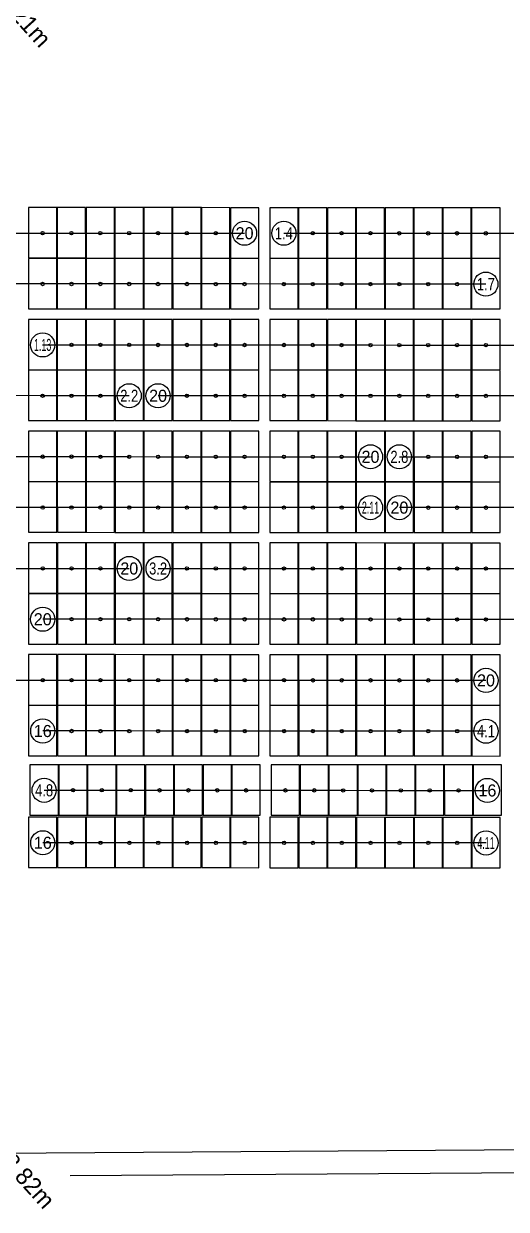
# Model space of a CAD drawing. Header units: millimetres. Extents: x 100467534408 to 100467536215, y 22466358354 to 22466358689.
# Drawn here: x 100467534515.3 to 100467534537.4, y 22466358524.7 to 22466358579 of the extents above; entities that cross this region are included whole.
import ezdxf
from ezdxf.enums import TextEntityAlignment as Align

# ---------------------------------------------------------------- set-up
doc = ezdxf.new("R2010")
doc.units = ezdxf.units.MM
doc.header["$LTSCALE"] = 25.4
doc.layers.get('Defpoints').update_dxf_attribs({"linetype": 'CONTINUOUS'})
for name, color, linetype, true_color in [('building', 7, 'CONTINUOUS', 0xffffff), ('component', 7, 'CONTINUOUS', 0xffffff), ('strings', 7, 'CONTINUOUS', 0xffffff)]:
    doc.layers.add(name, color=color, linetype=linetype, true_color=true_color)
doc.layers.add('Default', color=7, linetype='CONTINUOUS')
doc.dimstyles.get("Standard").update_dxf_attribs({"dimtxt": 63.5, "dimasz": 4.572, "dimexe": 4.572, "dimexo": 1.5875, "dimgap": 2.286, "dimtad": 0, "dimtih": 1, "dimtoh": 1, "dimdec": 4, "dimzin": 0, "dimdsep": 46, "dimtxsty": 'Standard', "dimcen": 2.286, "dimadec": 0, "dimazin": 0, "dimtfac": 1, "dimtdec": 4, "dimtofl": 0, "dimtmove": 0, "dimatfit": 3, "dimfxl": 25.4, "dimtolj": 1, "dimtzin": 0, "dimarcsym": 0})

# ---------------------------------------------------------------- blocks, each defined once
blk = doc.blocks.new('AUDIT_I_250328083542-61')
at = {"layer": 'Default', "transparency": 16777216}
for p, q in [((154.9, 2.82), (156.87, 1.08)), ((154.27, 0.04), (95.44, -66.23)), ((90.12, -72.22), (31.29, -138.49)), ((28.6, -139.45), (30.56, -141.19))]:
    blk.add_line(p, q, dxfattribs=at)
for points in [[(155.93, 1.91), (154.58, -0.23), (153.96, 0.32)], [(29.63, -140.36), (30.98, -138.21), (31.6, -138.77)]]:
    blk.add_solid(points, dxfattribs=at)
at = {"layer": 'Defpoints', "transparency": 16777216}
for p in [(154.44, 3.24), (28.13, -139.03)]:
    blk.add_point(p, dxfattribs=at)
at = {"layer": 'Default', "transparency": 16777216}
blk.add_text('98.82m', height=1.5, dxfattribs=at).set_placement((92.78, -69.22), align=Align.MIDDLE_CENTER)
blk = doc.blocks.new('AUDIT_I_250328083542-65')
at = {"layer": 'Default', "transparency": 16777216}
for p, q in [((78.59, 71.55), (80.58, 69.83)), ((78, 68.76), (19.75, 1.48)), ((14.51, -4.57), (-43.73, -71.86)), ((-46.41, -72.85), (-44.42, -74.57))]:
    blk.add_line(p, q, dxfattribs=at)
for points in [[(79.63, 70.65), (78.31, 68.49), (77.68, 69.03)], [(-45.37, -73.75), (-44.05, -71.58), (-43.42, -72.13)]]:
    blk.add_solid(points, dxfattribs=at)
at = {"layer": 'Defpoints', "transparency": 16777216}
for p in [(78.12, 71.96), (-46.88, -72.44)]:
    blk.add_point(p, dxfattribs=at)
at = {"layer": 'Default', "transparency": 16777216}
blk.add_text('99.21m', height=1.5, dxfattribs=at).set_placement((17.13, -1.55), align=Align.MIDDLE_CENTER)
blk = doc.blocks.new('component')
at = {"layer": 'component', "color": 253, "true_color": 0xa5a5a5}
for points in [[(54.0248, 17.1865), (55.7039, 19.0502), (52.397, 22.0257), (50.7177, 20.162)], [(52.3198, 15.2944), (53.999, 17.158), (50.6921, 20.1336), (49.0129, 18.2699)], [(57.3595, 14.1862), (59.0385, 16.0496), (55.7316, 19.0252), (54.0526, 17.1617)], [(50.6149, 13.4023), (52.2942, 15.2659), (48.9871, 18.2414), (47.308, 16.3778)], [(55.6546, 12.2939), (57.3337, 14.1575), (54.0268, 17.133), (52.3475, 15.2694)], [(48.91, 11.5101), (50.5891, 13.3736), (47.2822, 16.3491), (45.6032, 14.4857)], [(53.9497, 10.4017), (55.6288, 12.2654), (52.3219, 15.2409), (50.6426, 13.3772)], [(61.36, 10.5865), (63.0391, 12.4501), (59.7322, 15.4257), (58.0531, 13.562)], [(47.2052, 9.6178), (48.8842, 11.4815), (45.5774, 14.457), (43.8983, 12.5933)], [(45.5003, 7.7257), (47.1794, 9.5893), (43.8725, 12.5648), (42.1932, 10.7012)], [(52.2447, 8.5096), (53.9239, 10.373), (50.6168, 13.3488), (48.9378, 11.4851)], [(59.6551, 8.6944), (61.3342, 10.558), (58.0273, 13.5335), (56.3481, 11.6699)], [(57.9501, 6.8022), (59.6293, 8.6657), (56.3222, 11.6412), (54.6432, 9.7778)], [(64.6946, 7.586), (66.3737, 9.4496), (63.0668, 12.4251), (61.3877, 10.5615)], [(43.7953, 5.8336), (45.4745, 7.697), (42.1674, 10.6725), (40.4884, 8.8091)], [(50.5398, 6.6175), (52.2189, 8.4809), (48.912, 11.4564), (47.2329, 9.593)], [(62.9898, 5.6938), (64.6688, 7.5575), (61.3619, 10.533), (59.6829, 8.6693)], [(48.8349, 4.7251), (50.514, 6.5888), (47.2071, 9.5643), (45.5281, 7.7007)], [(56.2452, 4.9099), (57.9245, 6.7736), (54.6174, 9.7491), (52.9383, 7.8854)], [(42.0904, 3.9412), (43.7697, 5.8049), (40.4626, 8.7804), (38.7835, 6.9169)], [(61.2849, 3.8017), (62.964, 5.6653), (59.6571, 8.6409), (57.9778, 6.7772)], [(68.6952, 3.9865), (70.3742, 5.8501), (67.0673, 8.8256), (65.3883, 6.962)], [(47.1301, 2.833), (48.8091, 4.6967), (45.5022, 7.6722), (43.823, 5.8085)], [(54.5404, 3.0178), (56.2194, 4.8814), (52.9125, 7.8569), (51.2335, 5.9933)], [(59.5798, 1.9096), (61.2591, 3.773), (57.9522, 6.7485), (56.2729, 4.8851)], [(66.9903, 2.0943), (68.6694, 3.958), (65.3625, 6.9333), (63.6832, 5.0698)], [(39.767, 1.3626), (41.446, 3.2262), (38.1392, 6.2017), (36.4601, 4.3381)], [(45.425, 0.9409), (47.1043, 2.8043), (43.7974, 5.7799), (42.1181, 3.9164)], [(52.8355, 1.1256), (54.5146, 2.9893), (51.2077, 5.9648), (49.5284, 4.1012)], [(72.0298, 0.9859), (73.7091, 2.8496), (70.402, 5.8251), (68.7229, 3.9614)], [(38.0621, -0.5296), (39.7412, 1.3341), (36.4343, 4.3096), (34.755, 2.446)], [(57.875, 0.0172), (59.5542, 1.8809), (56.2471, 4.8564), (54.5681, 2.9928)], [(65.2854, 0.2022), (66.9645, 2.0656), (63.6576, 5.0412), (61.9784, 3.1775)], [(43.1016, -1.6378), (44.7809, 0.2257), (41.4738, 3.2012), (39.7947, 1.3377)], [(51.1306, -0.7665), (52.8097, 1.097), (49.5028, 4.0725), (47.8235, 2.209)], [(63.5804, -1.6901), (65.2596, 0.1735), (61.9526, 3.149), (60.2735, 1.2854)], [(70.3249, -0.9062), (72.004, 0.9574), (68.6971, 3.933), (67.018, 2.0693)], [(36.3571, -2.4217), (38.0363, -0.5582), (34.7294, 2.4173), (33.0502, 0.5538)], [(49.4256, -2.6588), (51.1048, -0.7952), (47.7977, 2.1804), (46.1187, 0.3167)], [(56.1701, -1.8749), (57.8492, -0.0112), (54.5423, 2.9643), (52.8632, 1.1006)], [(76.0303, -2.6136), (77.7094, -0.7499), (74.4025, 2.2256), (72.7234, 0.3619)], [(41.3967, -3.5301), (43.0758, -1.6665), (39.7689, 1.3091), (38.0899, -0.5546)], [(54.4653, -3.767), (56.1443, -1.9036), (52.8374, 1.0721), (51.1584, -0.7915)], [(61.8755, -3.5823), (63.5546, -1.7186), (60.2477, 1.2569), (58.5686, -0.6067)], [(68.6201, -2.7983), (70.2991, -0.9349), (66.9922, 2.0406), (65.3132, 0.1772)], [(34.6522, -4.314), (36.3315, -2.4504), (33.0244, 0.5252), (31.3453, -1.3383)], [(66.9152, -4.6905), (68.5943, -2.827), (65.2874, 0.1485), (63.6081, -1.715)], [(74.3255, -4.5057), (76.0045, -2.6423), (72.6976, 0.3333), (71.0186, -1.5302)], [(39.6919, -5.4222), (41.3709, -3.5586), (38.064, -0.5831), (36.385, -2.4467)], [(47.1022, -5.2375), (48.7812, -3.3738), (45.4743, -0.3983), (43.7953, -2.2619)], [(52.7604, -5.6592), (54.4394, -3.7957), (51.1326, -0.8202), (49.4533, -2.6836)], [(60.1707, -5.4744), (61.8497, -3.6109), (58.5428, -0.6354), (56.8638, -2.4989)], [(79.365, -5.6141), (81.0442, -3.7505), (77.7373, -0.775), (76.0581, -2.6386)], [(32.9473, -6.2061), (34.6264, -4.3425), (31.3195, -1.367), (29.6404, -3.2306)], [(65.2101, -6.5828), (66.8894, -4.7192), (63.5825, -1.7436), (61.9033, -3.6073)], [(72.6206, -6.398), (74.2997, -4.5344), (70.9928, -1.5589), (69.3135, -3.4225)], [(37.987, -7.3144), (39.6661, -5.4509), (36.3592, -2.4754), (34.6799, -4.3388)], [(45.3973, -7.1296), (47.0764, -5.2659), (43.7695, -2.2904), (42.0904, -4.1541)], [(58.4658, -7.3667), (60.1449, -5.5031), (56.838, -2.5275), (55.1587, -4.3912)], [(77.6601, -7.5062), (79.3394, -5.6426), (76.0323, -2.6671), (74.3532, -4.5307)], [(31.2425, -8.0983), (32.9215, -6.2346), (29.6146, -3.2591), (27.9356, -5.1228)], [(43.6924, -9.0217), (45.3715, -7.1583), (42.0646, -4.1828), (40.3853, -6.0462)], [(50.4368, -8.238), (52.116, -6.3744), (48.8091, -3.3988), (47.1299, -5.2625)], [(63.5053, -8.4749), (65.1845, -6.6113), (61.8775, -3.6358), (60.1984, -5.4994)], [(70.9156, -8.2902), (72.5948, -6.4265), (69.2879, -3.451), (67.6087, -5.3146)], [(29.5376, -9.9904), (31.2167, -8.127), (27.9098, -5.1514), (26.2305, -7.0149)], [(36.282, -9.2067), (37.9612, -7.343), (34.6543, -4.3675), (32.9751, -6.2312)], [(56.7607, -9.2588), (58.44, -7.3952), (55.1331, -4.4197), (53.4538, -6.2833)], [(75.9552, -9.3984), (77.6343, -7.5349), (74.3274, -4.5594), (72.6483, -6.4229)], [(83.3655, -9.2136), (85.0448, -7.3502), (81.7377, -4.3746), (80.0586, -6.2381)], [(34.5771, -11.0988), (36.2564, -9.2352), (32.9493, -6.2596), (31.2702, -8.1233)], [(41.9874, -10.914), (43.6666, -9.0504), (40.3597, -6.0749), (38.6805, -7.9385)], [(48.7319, -10.1301), (50.4112, -8.2665), (47.1041, -5.291), (45.425, -7.1546)], [(61.8004, -10.3671), (63.4795, -8.5036), (60.1726, -5.5281), (58.4935, -7.3915)], [(69.2107, -10.1823), (70.8899, -8.3188), (67.5829, -5.3433), (65.9038, -7.2068)], [(81.6607, -11.1059), (83.3397, -9.2423), (80.0328, -6.2668), (78.3538, -8.1304)], [(27.8326, -11.8827), (29.5118, -10.0191), (26.2049, -7.0436), (24.5257, -8.9072)], [(47.0271, -12.0223), (48.7061, -10.1588), (45.3992, -7.1831), (43.7202, -9.0467)], [(54.4373, -11.8375), (56.1166, -9.9739), (52.8095, -6.9983), (51.1304, -8.862)], [(67.5058, -12.0746), (69.1849, -10.211), (65.878, -7.2355), (64.1989, -9.0989)], [(74.2504, -11.2907), (75.9294, -9.4271), (72.6225, -6.4515), (70.9435, -8.3152)], [(32.8722, -12.9909), (34.5513, -11.1273), (31.2444, -8.1518), (29.5653, -10.0154)], [(40.2825, -12.8062), (41.9618, -10.9425), (38.6547, -7.967), (36.9756, -9.8307)], [(60.0956, -12.2594), (61.7746, -10.3957), (58.4677, -7.4202), (56.7887, -9.2839)], [(72.5455, -13.1828), (74.2246, -11.3192), (70.9177, -8.3437), (69.2384, -10.2073)], [(79.9558, -12.9981), (81.6348, -11.1344), (78.328, -8.1589), (76.6489, -10.0225)], [(86.7003, -12.2142), (88.3794, -10.3505), (85.0725, -7.375), (83.3932, -9.2386)], [(45.3222, -13.9144), (47.0012, -12.0509), (43.6944, -9.0754), (42.0153, -10.9389)], [(52.7325, -13.7296), (54.4115, -11.8662), (51.1046, -8.8907), (49.4256, -10.7541)], [(65.801, -13.9667), (67.48, -12.1031), (64.1731, -9.1276), (62.4941, -10.9912)], [(84.9953, -14.1063), (86.6745, -12.2428), (83.3676, -9.2673), (81.6884, -11.1308)], [(31.1674, -14.8831), (32.8464, -13.0196), (29.5395, -10.0441), (27.8605, -11.9076)], [(38.5776, -14.6983), (40.2567, -12.8349), (36.9498, -9.8593), (35.2708, -11.7228)], [(57.7721, -14.838), (59.4512, -12.9744), (56.1443, -9.9989), (54.4651, -11.8625)], [(70.8405, -15.075), (72.5197, -13.2115), (69.2126, -10.236), (67.5336, -12.0994)], [(78.2509, -14.8902), (79.93, -13.0266), (76.6231, -10.0512), (74.9438, -11.9147)], [(43.6173, -15.8067), (45.2964, -13.9431), (41.9895, -10.9676), (40.3102, -12.8312)], [(51.0276, -15.622), (52.7067, -13.7583), (49.3998, -10.7828), (47.7207, -12.6464)], [(64.0961, -15.8589), (65.7752, -13.9952), (62.4683, -11.0197), (60.789, -12.8834)], [(83.2904, -15.9986), (84.9697, -14.135), (81.6626, -11.1594), (79.9835, -13.0231)], [(90.6706, -15.6226), (92.3498, -13.7589), (89.043, -10.7834), (87.3637, -12.647)], [(36.8728, -16.5906), (38.5518, -14.727), (35.2449, -11.7515), (33.5659, -13.6151)], [(56.0671, -16.7302), (57.7463, -14.8665), (54.4393, -11.891), (52.7602, -13.7546)], [(69.1356, -16.9671), (70.8146, -15.1036), (67.5078, -12.1281), (65.8287, -13.9916)], [(76.5459, -16.7823), (78.2251, -14.9189), (74.9182, -11.9434), (73.239, -13.8068)], [(41.9123, -17.6989), (43.5915, -15.8352), (40.2844, -12.8597), (38.6054, -14.7233)], [(49.3227, -17.5141), (51.0018, -15.6504), (47.6949, -12.6749), (46.0157, -14.5386)], [(61.7725, -18.4375), (63.4518, -16.5741), (60.1447, -13.5986), (58.4656, -15.462)], [(81.5855, -17.8907), (83.2646, -16.0271), (79.9577, -13.0516), (78.2787, -14.9152)], [(88.9657, -17.5147), (90.645, -15.651), (87.3379, -12.6755), (85.6588, -14.5392)], [(35.1679, -18.4828), (36.847, -16.6191), (33.5401, -13.6436), (31.8608, -15.5072)], [(47.6177, -19.4062), (49.2969, -17.5428), (45.9898, -14.5672), (44.3108, -16.4307)], [(54.3622, -18.6223), (56.0413, -16.7588), (52.7344, -13.7833), (51.0553, -15.6468)], [(67.4307, -18.8594), (69.1098, -16.9958), (65.8029, -14.0203), (64.1238, -15.8839)], [(74.841, -18.6747), (76.5203, -16.811), (73.2132, -13.8355), (71.5341, -15.6991)], [(87.2609, -19.4068), (88.9399, -17.5432), (85.633, -14.5676), (83.954, -16.4313)], [(94.0356, -18.8143), (95.7147, -16.9508), (92.4078, -13.9753), (90.7285, -15.8388)], [(40.2074, -19.591), (41.8867, -17.7275), (38.5796, -14.752), (36.9005, -16.6155)], [(52.6574, -20.5146), (54.3364, -18.651), (51.0295, -15.6755), (49.3505, -17.5391)], [(60.0676, -20.3299), (61.7469, -18.4662), (58.4398, -15.4907), (56.7607, -17.3543)], [(79.8807, -19.7829), (81.5597, -17.9194), (78.2529, -14.9437), (76.5736, -16.8073)], [(38.5025, -21.4833), (40.1816, -19.6197), (36.8747, -16.6441), (35.1956, -18.5076)], [(45.9128, -21.2985), (47.5921, -19.4349), (44.285, -16.4594), (42.6059, -18.3228)], [(65.1073, -21.4381), (66.7864, -19.5744), (63.4795, -16.5989), (61.8002, -18.4626)], [(73.1361, -20.5668), (74.8152, -18.7031), (71.5083, -15.7276), (69.8292, -17.5913)], [(85.556, -21.2989), (87.2351, -19.4355), (83.9282, -16.46), (82.2489, -18.3234)], [(92.3308, -20.7066), (94.0098, -18.843), (90.7029, -15.8675), (89.0237, -17.7311)], [(50.9525, -22.4068), (52.6316, -20.5431), (49.3247, -17.5676), (47.6454, -19.4312)], [(58.3628, -22.222), (60.0418, -20.3583), (56.7349, -17.3828), (55.0559, -19.2465)], [(71.4313, -22.4589), (73.1103, -20.5955), (69.8034, -17.6199), (68.1244, -19.4834)], [(78.1758, -21.675), (79.8549, -19.8115), (76.548, -16.836), (74.8687, -18.6995)], [(90.6257, -22.5988), (92.3049, -20.7351), (88.9979, -17.7596), (87.3188, -19.6232)], [(44.208, -23.1907), (45.887, -21.327), (42.5801, -18.3515), (40.9011, -20.2151)], [(63.4023, -23.3302), (65.0815, -21.4668), (61.7746, -18.4912), (60.0954, -20.3547)], [(76.4708, -23.5673), (78.15, -21.7037), (74.8429, -18.7282), (73.1639, -20.5918)], [(83.8511, -23.1913), (85.5302, -21.3276), (82.2233, -18.3521), (80.5441, -20.2157)], [(49.2476, -24.2989), (50.9267, -22.4354), (47.6198, -19.4599), (45.9405, -21.3234)], [(56.6579, -24.1141), (58.337, -22.2505), (55.0301, -19.275), (53.3508, -21.1386)], [(88.9208, -24.4909), (90.5999, -22.6272), (87.293, -19.6517), (85.6139, -21.5154)], [(42.5031, -25.0828), (44.1821, -23.2192), (40.8753, -20.2436), (39.1962, -22.1073)], [(61.6974, -25.2225), (63.3767, -23.3589), (60.0696, -20.3834), (58.3905, -22.247)], [(69.1077, -25.0376), (70.7869, -23.1741), (67.48, -20.1986), (65.8008, -22.062)], [(74.7659, -25.4595), (76.445, -23.5958), (73.1381, -20.6203), (71.459, -22.4839)], [(82.1461, -25.0834), (83.8253, -23.2198), (80.5182, -20.2442), (78.8392, -22.1079)], [(47.5426, -26.191), (49.2218, -24.3276), (45.9147, -21.352), (44.2357, -23.2155)], [(54.953, -26.0062), (56.6321, -24.1428), (53.3252, -21.1673), (51.646, -23.0307)], [(87.216, -26.383), (88.895, -24.5196), (85.5881, -21.544), (83.9091, -23.4075)], [(59.9925, -27.1147), (61.6716, -25.251), (58.3647, -22.2755), (56.6856, -24.1391)], [(67.4028, -26.9299), (69.0821, -25.0662), (65.775, -22.0907), (64.0959, -23.9544)], [(80.4412, -26.9755), (82.1205, -25.1121), (78.8134, -22.1364), (77.1343, -24)], [(45.8377, -28.0833), (47.5168, -26.2197), (44.2099, -23.2442), (42.5308, -25.1078)], [(53.248, -27.8986), (54.9272, -26.0349), (51.6202, -23.0594), (49.9411, -24.9231)], [(65.6979, -28.822), (67.377, -26.9584), (64.0701, -23.9829), (62.391, -25.8465)], [(72.4425, -28.0381), (74.1215, -26.1747), (70.8146, -23.1991), (69.1356, -25.0626)], [(78.7364, -28.8677), (80.4154, -27.0042), (77.1085, -24.0287), (75.4295, -25.8921)], [(85.5111, -28.2753), (87.1902, -26.4117), (83.8833, -23.4362), (82.204, -25.2998)], [(51.5431, -29.7907), (53.2222, -27.9271), (49.9153, -24.9515), (48.2362, -26.8152)], [(58.2877, -29.0068), (59.9667, -27.1431), (56.6598, -24.1676), (54.9808, -26.0313)], [(70.7376, -29.9302), (72.4167, -28.0668), (69.1098, -25.0913), (67.4305, -26.9547)], [(56.5828, -30.8989), (58.2619, -29.0355), (54.955, -26.0599), (53.2757, -27.9234)], [(63.9931, -30.7142), (65.6721, -28.8507), (62.3652, -25.8752), (60.6862, -27.7386)], [(83.8061, -30.1675), (85.4853, -28.3038), (82.1784, -25.3283), (80.4992, -27.1919)], [(49.8383, -31.6828), (51.5173, -29.8194), (48.2104, -26.8439), (46.5314, -28.7073)], [(69.0326, -31.8226), (70.7118, -29.9589), (67.4049, -26.9834), (65.7257, -28.847)], [(76.4129, -31.4465), (78.092, -29.5829), (74.7851, -26.6073), (73.1059, -28.471)], [(54.8777, -32.7912), (56.557, -30.9276), (53.2501, -27.9521), (51.5709, -29.8157)], [(62.2882, -32.6065), (63.9673, -30.7428), (60.6604, -27.7673), (58.9811, -29.631)], [(82.1012, -32.0596), (83.7804, -30.1961), (80.4734, -27.2206), (78.7943, -29.0841)], [(67.3277, -33.7147), (69.007, -31.851), (65.6999, -28.8755), (64.0208, -30.7392)], [(74.7079, -33.3386), (76.3871, -31.475), (73.0802, -28.4995), (71.401, -30.3631)], [(53.1729, -34.6834), (54.8521, -32.8197), (51.5451, -29.8442), (49.866, -31.7079)], [(60.5832, -34.4986), (62.2624, -32.635), (58.9555, -29.6594), (57.2763, -31.5231)], [(79.7778, -34.6383), (81.4568, -32.7748), (78.1499, -29.7993), (76.4709, -31.6627)], [(65.6228, -35.6068), (67.3019, -33.7434), (63.995, -30.7679), (62.3159, -32.6313)], [(73.003, -35.2308), (74.6823, -33.3673), (71.3752, -30.3918), (69.6961, -32.2552)], [(58.8783, -36.3907), (60.5575, -34.5271), (57.2505, -31.5516), (55.5714, -33.4152)], [(71.2982, -37.1231), (72.9772, -35.2594), (69.6703, -32.2839), (67.9913, -34.1474)], [(78.0729, -36.5306), (79.752, -34.6669), (76.4451, -31.6914), (74.766, -33.5551)], [(57.1734, -38.2829), (58.8525, -36.4194), (55.5456, -33.4439), (53.8665, -35.3073)], [(63.918, -37.4991), (65.597, -35.6355), (62.2901, -32.66), (60.6111, -34.5236)], [(69.5933, -39.0152), (71.2724, -37.1516), (67.9655, -34.1761), (66.2864, -36.0397)], [(76.368, -38.4227), (78.0471, -36.5591), (74.7402, -33.5835), (73.061, -35.4472)], [(62.2131, -39.3913), (63.8922, -37.5276), (60.5853, -34.5521), (58.906, -36.4158)], [(74.663, -40.3148), (76.3422, -38.4514), (73.0352, -35.4759), (71.3561, -37.3393)], [(60.5081, -41.2834), (62.1873, -39.4198), (58.8802, -36.4442), (57.2012, -38.3079)], [(67.8884, -40.9074), (69.5675, -39.0437), (66.2606, -36.0682), (64.5813, -37.9318)], [(72.9581, -42.207), (74.6374, -40.3435), (71.3303, -37.368), (69.6512, -39.2314)], [(66.1834, -42.7995), (67.8626, -40.936), (64.5557, -37.9605), (62.8765, -39.824)], [(71.2533, -44.0993), (72.9323, -42.2356), (69.6254, -39.2601), (67.9464, -41.1238)], [(64.4785, -44.6918), (66.1578, -42.8282), (62.8507, -39.8526), (61.1716, -41.7163)], [(69.5484, -45.9914), (71.2275, -44.1278), (67.9206, -41.1523), (66.2413, -43.0159)], [(67.8435, -47.8836), (69.5226, -46.0201), (66.2157, -43.0446), (64.5364, -44.908)]]:
    blk.add_lwpolyline(points, close=True, dxfattribs=at)
blk = doc.blocks.new('left-string')
at = {"layer": 'Default', "color": 132, "true_color": 0x0fc6c2}
for centre in [(53.2355, 19.5839), (51.5306, 17.6917), (49.8256, 15.7996), (54.8653, 14.6912), (48.1208, 13.9074), (53.1604, 12.7991), (60.5707, 12.9838), (46.4159, 12.0151), (51.4554, 10.9069), (58.8658, 11.0917), (44.711, 10.123), (43.006, 8.2308), (49.7505, 9.0147), (57.1608, 9.1995), (55.4559, 7.3072), (48.0456, 7.1225), (46.3408, 5.2304), (53.7511, 5.4151), (44.6358, 3.3381), (52.0462, 3.523), (37.2728, 1.8678), (50.3413, 1.6308), (35.5679, -0.0245), (42.3123, 0.7595), (40.6074, -1.1328), (48.6363, -0.2615), (33.8629, -1.9167), (38.9026, -3.0249), (46.3129, -2.8401), (32.158, -3.8088), (37.1977, -4.9171), (44.608, -4.7323), (30.4532, -5.7009), (35.4928, -6.8093), (42.9031, -6.6245), (28.7483, -7.5932), (41.1982, -8.5167), (27.0434, -9.4854), (33.7878, -8.7015), (32.0829, -10.5936), (39.4932, -10.4088), (30.3781, -12.4858), (37.7883, -12.3011), (36.0835, -14.1933)]:
    blk.add_circle(centre, 0.15, dxfattribs=at)
at = {"layer": 'Default', "color": 200, "true_color": 0xb62bf7}
for centre in [(63.9053, 9.9833), (62.2005, 8.0912), (60.4956, 6.199), (67.9059, 6.3838), (58.7906, 4.3068), (66.201, 4.4916), (71.2405, 3.3833), (57.0857, 2.4146), (64.4961, 2.5994), (69.5356, 1.4911), (55.3808, 0.5225), (67.8308, -0.4011), (53.676, -1.3697), (51.9711, -3.2619), (59.3814, -3.0771), (57.6765, -4.9694), (49.6476, -5.8407), (62.716, -6.0776), (55.9715, -6.8615), (47.9426, -7.7328), (61.0111, -7.9698), (53.648, -9.4402), (46.2378, -9.6249), (59.3063, -9.862), (51.9432, -11.3324), (56.9828, -12.4407), (50.2383, -13.2246), (55.2778, -14.3328), (41.123, -15.3015), (48.5334, -15.1167), (53.5729, -16.2251), (39.4181, -17.1937), (46.8284, -17.009), (45.1235, -18.9012), (51.8681, -18.1173), (37.7132, -19.086), (50.1632, -20.0094), (43.4187, -20.7933), (48.4583, -21.9016), (41.7138, -22.6855), (46.7533, -23.7938), (45.0484, -25.686)]:
    blk.add_circle(centre, 0.15, dxfattribs=at)
at = {"layer": 'Default', "color": 30, "true_color": 0xec6f1a}
for centre in [(75.2411, -0.2162), (73.5362, -2.1085), (78.5758, -3.2168), (71.8313, -4.0007), (76.8708, -5.1089), (70.1264, -5.8928), (75.1659, -7.0011), (68.4214, -7.785), (73.4611, -8.8934), (80.8714, -8.7086), (66.7165, -9.6773), (79.1665, -10.6007), (65.0117, -11.5694), (71.7562, -10.7855), (70.0511, -12.6777), (77.4616, -12.493), (63.3068, -13.4615), (68.3463, -14.5698), (75.7567, -14.3851), (60.9832, -16.0403), (66.6414, -16.4621), (74.0517, -16.2773), (59.2783, -17.9325), (72.3468, -18.1694), (57.5735, -19.8246), (64.318, -19.0407), (62.6131, -20.933), (70.642, -20.0617), (60.9081, -22.8252), (68.3185, -22.6403), (59.2032, -24.7173), (66.6135, -24.5325), (52.4587, -25.5012), (57.4984, -26.6094), (64.9087, -26.4247), (50.7538, -27.3934), (63.2038, -28.3169), (49.049, -29.2856), (55.7935, -28.5017), (54.0885, -30.3939), (61.4989, -30.2091), (59.794, -32.1013), (58.089, -33.9934), (56.3841, -35.8856)]:
    blk.add_circle(centre, 0.15, dxfattribs=at)
at = {"layer": 'Default', "color": 180, "true_color": 0x5531eb}
for centre in [(84.2061, -11.709), (82.5011, -13.6013), (80.7963, -15.4934), (88.1764, -15.1173), (79.0914, -17.3855), (86.4716, -17.0095), (84.7667, -18.9017), (91.5415, -18.3093), (77.3865, -19.2778), (83.0618, -20.7939), (89.8364, -20.2014), (75.6815, -21.17), (88.1315, -22.0935), (73.9766, -23.0621), (81.3568, -22.6861), (86.4267, -23.9858), (79.6519, -24.5782), (71.6532, -25.6409), (84.7218, -25.878), (77.9471, -26.4704), (69.9483, -27.533), (83.0168, -27.7701), (68.2434, -29.4252), (75.6236, -29.0492), (81.3119, -29.6624), (66.5384, -31.3173), (73.9187, -30.9413), (78.9885, -32.241), (64.8335, -33.2096), (72.2137, -32.8335), (77.2836, -34.1332), (63.1287, -35.1018), (70.5089, -34.7257), (68.804, -36.6179), (75.5787, -36.0254), (61.4238, -36.9939), (67.0991, -38.51), (73.8737, -37.9176), (72.1688, -39.8097), (65.3942, -40.4023), (70.464, -41.702), (68.7591, -43.5941)]:
    blk.add_circle(centre, 0.15, dxfattribs=at)
at = {"layer": 'strings', "color": 132, "true_color": 0x0fc6c2, "flags": 128}
for points in [[(41.2976, 6.3417), (43.0024, 8.234), (43.0024, 8.234), (44.7075, 10.1262), (44.7075, 10.1262), (46.4124, 12.0183), (46.4124, 12.0183), (48.1172, 13.9106), (48.1172, 13.9106), (49.8221, 15.8028), (49.8221, 15.8028), (51.5271, 17.6949), (51.5271, 17.6949), (53.232, 19.587), (53.232, 19.587), (55.5554, 22.1658)], [(34.3751, -16.0822), (36.08, -14.1901), (36.08, -14.1901), (37.7848, -12.2979), (37.7848, -12.2979), (39.4897, -10.4057), (39.4897, -10.4057), (41.1947, -8.5135), (41.1947, -8.5135), (42.8996, -6.6213), (42.8996, -6.6213), (44.6045, -4.7291), (44.6045, -4.7291), (46.3093, -2.8369), (46.3093, -2.8369), (48.6328, -0.2583), (48.6328, -0.2583), (50.3378, 1.6339), (50.3378, 1.6339), (52.0427, 3.5262), (52.0427, 3.5262), (53.7475, 5.4183), (53.7475, 5.4183), (55.4524, 7.3104), (55.4524, 7.3104), (57.1573, 9.2027), (57.1573, 9.2027), (58.8623, 11.0949), (58.8623, 11.0949), (60.5672, 12.987), (60.5672, 12.987), (62.8906, 15.5657)], [(56.5666, 16.5866), (54.8618, 14.6944), (54.8618, 14.6944), (53.1569, 12.8022), (53.1569, 12.8022), (51.4519, 10.9101), (51.4519, 10.9101), (49.747, 9.0179), (49.747, 9.0179), (48.0421, 7.1257), (48.0421, 7.1257), (46.3373, 5.2335), (46.3373, 5.2335), (44.6323, 3.3413), (44.6323, 3.3413), (42.3088, 0.7626), (42.3088, 0.7626), (40.6039, -1.1296), (40.6039, -1.1296), (38.8991, -3.0217), (38.8991, -3.0217), (37.1942, -4.9139), (37.1942, -4.9139), (35.4892, -6.8062), (35.4892, -6.8062), (33.7843, -8.6983), (33.7843, -8.6983), (32.0794, -10.5904), (32.0794, -10.5904), (30.3746, -12.4827), (30.3746, -12.4827), (28.0511, -15.0614)], [(24.7163, -12.0609), (27.0398, -9.4822), (27.0398, -9.4822), (28.7448, -7.59), (28.7448, -7.59), (30.4497, -5.6978), (30.4497, -5.6978), (32.1545, -3.8056), (32.1545, -3.8056), (33.8594, -1.9135), (33.8594, -1.9135), (35.5643, -0.0213), (35.5643, -0.0213), (37.2693, 1.871), (37.2693, 1.871), (38.9742, 3.7631)]]:
    blk.add_lwpolyline(points, dxfattribs=at)
at = {"layer": 'strings', "color": 200, "true_color": 0xb62bf7, "flags": 128}
for points in [[(62.7876, 0.7104), (64.4926, 2.6026), (64.4926, 2.6026), (66.1975, 4.4948), (66.1975, 4.4948), (67.9024, 6.387), (67.9024, 6.387), (70.2258, 8.9656)], [(73.5605, 5.9652), (71.237, 3.3864), (71.237, 3.3864), (69.5321, 1.4943), (69.5321, 1.4943), (67.8273, -0.3979), (67.8273, -0.3979), (66.1224, -2.2901)], [(66.2252, 12.5652), (63.9018, 9.9865), (63.9018, 9.9865), (62.1969, 8.0943), (62.1969, 8.0943), (60.4921, 6.2022), (60.4921, 6.2022), (58.7871, 4.31), (58.7871, 4.31), (57.0822, 2.4178), (57.0822, 2.4178), (55.3773, 0.5256), (55.3773, 0.5256), (53.6724, -1.3665), (53.6724, -1.3665), (51.9676, -3.2587), (51.9676, -3.2587), (49.6441, -5.8375), (49.6441, -5.8375), (47.9391, -7.7296), (47.9391, -7.7296), (46.2342, -9.6217), (46.2342, -9.6217), (44.5294, -11.514)], [(39.3868, -25.261), (41.7103, -22.6823), (41.7103, -22.6823), (43.4151, -20.7901), (43.4151, -20.7901), (45.12, -18.898), (45.12, -18.898), (46.8249, -17.0058), (46.8249, -17.0058), (48.5299, -15.1136), (48.5299, -15.1136), (50.2348, -13.2214), (50.2348, -13.2214), (51.9397, -11.3292), (51.9397, -11.3292), (53.6445, -9.437), (53.6445, -9.437), (55.968, -6.8583), (55.968, -6.8583), (57.673, -4.9662), (57.673, -4.9662), (59.3778, -3.074), (59.3778, -3.074), (61.0827, -1.1817)], [(64.4174, -4.1823), (62.7125, -6.0744), (62.7125, -6.0744), (61.0076, -7.9666), (61.0076, -7.9666), (59.3027, -9.8589), (59.3027, -9.8589), (56.9793, -12.4375), (56.9793, -12.4375), (55.2743, -14.3297), (55.2743, -14.3297), (53.5694, -16.2219), (53.5694, -16.2219), (51.8645, -18.1141), (51.8645, -18.1141), (50.1597, -20.0062), (50.1597, -20.0062), (48.4548, -21.8985), (48.4548, -21.8985), (46.7498, -23.7906), (46.7498, -23.7906), (45.0449, -25.6828), (45.0449, -25.6828), (42.7215, -28.2615)], [(42.8245, -13.4062), (41.1195, -15.2983), (41.1195, -15.2983), (39.4146, -17.1906), (39.4146, -17.1906), (37.7097, -19.0828), (37.7097, -19.0828), (35.3863, -21.6614)]]:
    blk.add_lwpolyline(points, dxfattribs=at)
at = {"layer": 'strings', "color": 30, "true_color": 0xec6f1a, "flags": 128}
for points in [[(55.8651, -21.7136), (57.57, -19.8215), (57.57, -19.8215), (59.2748, -17.9293), (59.2748, -17.9293), (60.9797, -16.0371), (60.9797, -16.0371), (63.3033, -13.4584), (63.3033, -13.4584), (65.0082, -11.5662), (65.0082, -11.5662), (66.713, -9.6741), (66.713, -9.6741), (68.4179, -7.7819), (68.4179, -7.7819), (70.1228, -5.8896), (70.1228, -5.8896), (71.8278, -3.9975), (71.8278, -3.9975), (73.5327, -2.1053), (73.5327, -2.1053), (75.2375, -0.2131), (75.2375, -0.2131), (77.5609, 2.3656)], [(80.8958, -0.6349), (78.5722, -3.2136), (78.5722, -3.2136), (76.8673, -5.1057), (76.8673, -5.1057), (75.1624, -6.998), (75.1624, -6.998), (73.4576, -8.8902), (73.4576, -8.8902), (71.7527, -10.7823), (71.7527, -10.7823), (70.0476, -12.6745), (70.0476, -12.6745), (68.3428, -14.5667), (68.3428, -14.5667), (66.6379, -16.4589), (66.6379, -16.4589), (64.3145, -19.0376), (64.3145, -19.0376), (62.6095, -20.9298), (62.6095, -20.9298), (60.9046, -22.822), (60.9046, -22.822), (59.1997, -24.7141), (59.1997, -24.7141), (57.4949, -26.6063), (57.4949, -26.6063), (55.79, -28.4985), (55.79, -28.4985), (54.085, -30.3907), (54.085, -30.3907), (52.3801, -32.2829)], [(54.0572, -38.4612), (56.3806, -35.8824), (56.3806, -35.8824), (58.0855, -33.9902), (58.0855, -33.9902), (59.7904, -32.0981), (59.7904, -32.0981), (61.4954, -30.206), (61.4954, -30.206), (63.2003, -28.3137), (63.2003, -28.3137), (64.9051, -26.4215), (64.9051, -26.4215), (66.61, -24.5294), (66.61, -24.5294), (68.3149, -22.6371), (68.3149, -22.6371), (70.6385, -20.0585), (70.6385, -20.0585), (72.3433, -18.1663), (72.3433, -18.1663), (74.0482, -16.2741), (74.0482, -16.2741), (75.7531, -14.3819), (75.7531, -14.3819), (77.4581, -12.4898), (77.4581, -12.4898), (79.163, -10.5976), (79.163, -10.5976), (80.8678, -8.7054), (80.8678, -8.7054), (82.5727, -6.8132)], [(46.722, -31.8611), (49.0454, -29.2824), (49.0454, -29.2824), (50.7503, -27.3902), (50.7503, -27.3902), (52.4552, -25.4981), (52.4552, -25.4981), (54.1602, -23.6058)]]:
    blk.add_lwpolyline(points, dxfattribs=at)
at = {"layer": 'strings', "color": 180, "true_color": 0x5531eb, "flags": 128}
for points in [[(85.9075, -9.8136), (84.2026, -11.7059), (84.2026, -11.7059), (82.4976, -13.5981), (82.4976, -13.5981), (80.7927, -15.4902), (80.7927, -15.4902), (79.0879, -17.3824), (79.0879, -17.3824), (77.383, -19.2746), (77.383, -19.2746), (75.6779, -21.1668), (75.6779, -21.1668), (73.9731, -23.0589), (73.9731, -23.0589), (71.6497, -25.6377), (71.6497, -25.6377), (69.9448, -27.5298), (69.9448, -27.5298), (68.2398, -29.4221), (68.2398, -29.4221), (66.5349, -31.3142), (66.5349, -31.3142), (64.83, -33.2064), (64.83, -33.2064), (63.1252, -35.0986), (63.1252, -35.0986), (61.4203, -36.9908), (61.4203, -36.9908), (59.7152, -38.8829)], [(63.6857, -42.2913), (65.3906, -40.3991), (65.3906, -40.3991), (67.0956, -38.5068), (67.0956, -38.5068), (68.8005, -36.6147), (68.8005, -36.6147), (70.5053, -34.7226), (70.5053, -34.7226), (72.2102, -32.8303), (72.2102, -32.8303), (73.9152, -30.9381), (73.9152, -30.9381), (75.6201, -29.046), (75.6201, -29.046), (77.9435, -26.4672), (77.9435, -26.4672), (79.6484, -24.575), (79.6484, -24.575), (81.3533, -22.6829), (81.3533, -22.6829), (83.0583, -20.7908), (83.0583, -20.7908), (84.7632, -18.8985), (84.7632, -18.8985), (86.4681, -17.0063), (86.4681, -17.0063), (88.1729, -15.1142), (88.1729, -15.1142), (89.8779, -13.222)], [(93.2428, -16.4139), (91.5379, -18.3061), (91.5379, -18.3061), (89.8329, -20.1982), (89.8329, -20.1982), (88.128, -22.0904), (88.128, -22.0904), (86.4232, -23.9826), (86.4232, -23.9826), (84.7183, -25.8748), (84.7183, -25.8748), (83.0133, -27.7669), (83.0133, -27.7669), (81.3084, -29.6592), (81.3084, -29.6592), (78.985, -32.2378), (78.985, -32.2378), (77.2801, -34.1301), (77.2801, -34.1301), (75.5752, -36.0222), (75.5752, -36.0222), (73.8702, -37.9144), (73.8702, -37.9144), (72.1653, -39.8065), (72.1653, -39.8065), (70.4604, -41.6988), (70.4604, -41.6988), (68.7556, -43.5909), (68.7556, -43.5909), (67.0507, -45.4831)]]:
    blk.add_lwpolyline(points, dxfattribs=at)
at = {"layer": 'strings', "color": 132, "true_color": 0x0fc6c2}
for centre in [(56.5702, 16.5834), (41.3011, 6.3386), (38.9777, 3.7599), (34.3786, -16.0854)]:
    blk.add_circle(centre, 1.0661, dxfattribs=at)
at = {"layer": 'strings', "color": 200, "true_color": 0xb62bf7}
for centre in [(62.7911, 0.7072), (61.0862, -1.1849), (66.1259, -2.2932), (64.4209, -4.1855), (44.5329, -11.5171), (42.828, -13.4094)]:
    blk.add_circle(centre, 1.0661, dxfattribs=at)
at = {"layer": 'strings', "color": 30, "true_color": 0xec6f1a}
for centre in [(82.5762, -6.8164), (55.8686, -21.7168), (54.1637, -23.609), (52.3836, -32.286)]:
    blk.add_circle(centre, 1.0661, dxfattribs=at)
at = {"layer": 'strings', "color": 180, "true_color": 0x5531eb}
for centre in [(85.911, -9.8168), (89.8814, -13.2252), (93.2463, -16.4171), (59.7188, -38.8861), (63.6892, -42.2945), (67.0542, -45.4863)]:
    blk.add_circle(centre, 1.0661, dxfattribs=at)
at = {"layer": 'strings', "color": 132, "true_color": 0x0fc6c2}
for s, rotation, width, p in [('1.7', 47.892078, 0.8, (56.5702, 16.5834)), ('1.4', 47.891463, 0.8, (41.3011, 6.3386)), ('1.13', 47.891845, 0.55, (34.3786, -16.0854))]:
    blk.add_text(s, height=1.06613, rotation=rotation, dxfattribs=dict(at, width=width)).set_placement(p, align=Align.MIDDLE_CENTER)
blk.add_text('20', height=1.06613, rotation=47.895059, dxfattribs=at).set_placement((38.9777, 3.7599), align=Align.MIDDLE_CENTER)
at = {"layer": 'strings', "color": 200, "true_color": 0xb62bf7}
for s, rotation, width, p in [('2.8', 47.891565, 0.8, (62.7911, 0.7072)), ('2.11', 47.891586, 0.55, (64.4209, -4.1855)), ('2.2', 47.891405, 0.8, (42.828, -13.4094))]:
    blk.add_text(s, height=1.06613, rotation=rotation, dxfattribs=dict(at, width=width)).set_placement(p, align=Align.MIDDLE_CENTER)
for rotation, p in [(47.877481, (61.0862, -1.1849)), (47.888751, (66.1259, -2.2932)), (47.891743, (44.5329, -11.5171))]:
    blk.add_text('20', height=1.06613, rotation=rotation, dxfattribs=at).set_placement(p, align=Align.MIDDLE_CENTER)
at = {"layer": 'strings', "color": 30, "true_color": 0xec6f1a}
for rotation, p in [(47.871399, (82.5762, -6.8164)), (47.8887, (54.1637, -23.609)), (47.874288, (52.3836, -32.286))]:
    blk.add_text('20', height=1.06613, rotation=rotation, dxfattribs=at).set_placement(p, align=Align.MIDDLE_CENTER)
at = {"layer": 'strings', "color": 180, "true_color": 0x5531eb}
for s, rotation, width, p in [('4.1', 47.891709, 0.8, (85.911, -9.8168)), ('4.11', 47.888645, 0.55, (93.2463, -16.4171)), ('4.8', 47.891562, 0.8, (63.6892, -42.2945))]:
    blk.add_text(s, height=1.06613, rotation=rotation, dxfattribs=dict(at, width=width)).set_placement(p, align=Align.MIDDLE_CENTER)
for rotation, p in [(47.891575, (89.8814, -13.2252)), (47.891616, (59.7188, -38.8861)), (47.888649, (67.0542, -45.4863))]:
    blk.add_text('16', height=1.06613, rotation=rotation, dxfattribs=at).set_placement(p, align=Align.MIDDLE_CENTER)
at = {"layer": 'strings', "color": 30, "true_color": 0xec6f1a, "width": 0.8}
blk.add_text('3.2', height=1.06613, rotation=47.89163, dxfattribs=at).set_placement((55.8686, -21.7168), align=Align.MIDDLE_CENTER)
blk = doc.blocks.new('building0')
at = {"layer": 'building', "color": 253, "true_color": 0xa5a5a5}
blk.add_line((154.4353, 3.2394), (28.1334, -139.0332), dxfattribs=at)
at = {"layer": 'Default'}
for p1, p2, picture, middle, turn in [((78.1224, 71.9597), (-46.8819, -72.4387), 'AUDIT_I_250328083542-65', (17.13236, -1.54852), 229.1175773), ((154.4353, 3.2394), (28.1334, -139.0332), 'AUDIT_I_250328083542-61', (92.78002, -69.22467), 228.4030685)]:
    dim = blk.add_linear_dim(base=(0, 0), p1=p1, p2=p2, dimstyle='Standard', dxfattribs=at)
    dim.commit()
    dim.dimension.update_dxf_attribs({"geometry": picture, "text_midpoint": middle, "text_rotation": turn})

msp = doc.modelspace()

# ---------------------------------------------------------------- block references
at = {"layer": 'Default', "rotation": 311.9973366804183}
for name, p, xscale, yscale, zscale in [('building0', (100467534509.78461, 22466358586.60376), 0.5235890972481151, 0.5235890972481151, 0.5235890972481151), ('component', (100467534510.4644, 22466358583.10553), 0.518244063130006, 0.518244063130006, 0.518244063130006), ('left-string', (100467534510.4644, 22466358583.10553), 0.518244063130006, 0.518244063130006, 0.518244063130006)]:
    msp.add_blockref(name, p, dxfattribs=dict(at, xscale=xscale, yscale=yscale, zscale=zscale))

doc.saveas('drawing.dxf')
